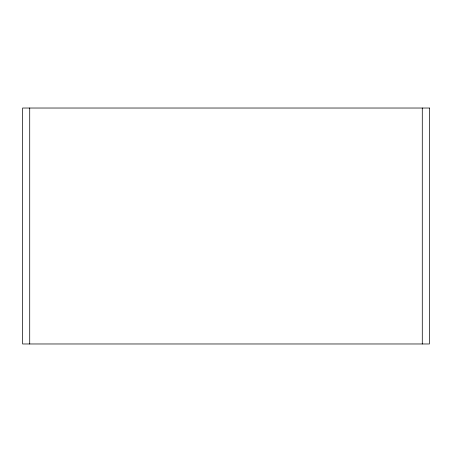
<?xml version="1.0" encoding="UTF-8"?>
<svg xmlns="http://www.w3.org/2000/svg" width="452" height="452" viewBox="0 0 452 452"><rect width="100%" height="100%" fill="white"/><g stroke="black" fill="none" stroke-linecap="round" stroke-linejoin="round"><path stroke-width="0.68" d="M422.281 108.028L422.281 343.972M29.719 108.028L29.719 343.972M429.4 108.028L22.6 108.028L22.6 343.972L429.4 343.972L429.4 108.028"/></g></svg>
